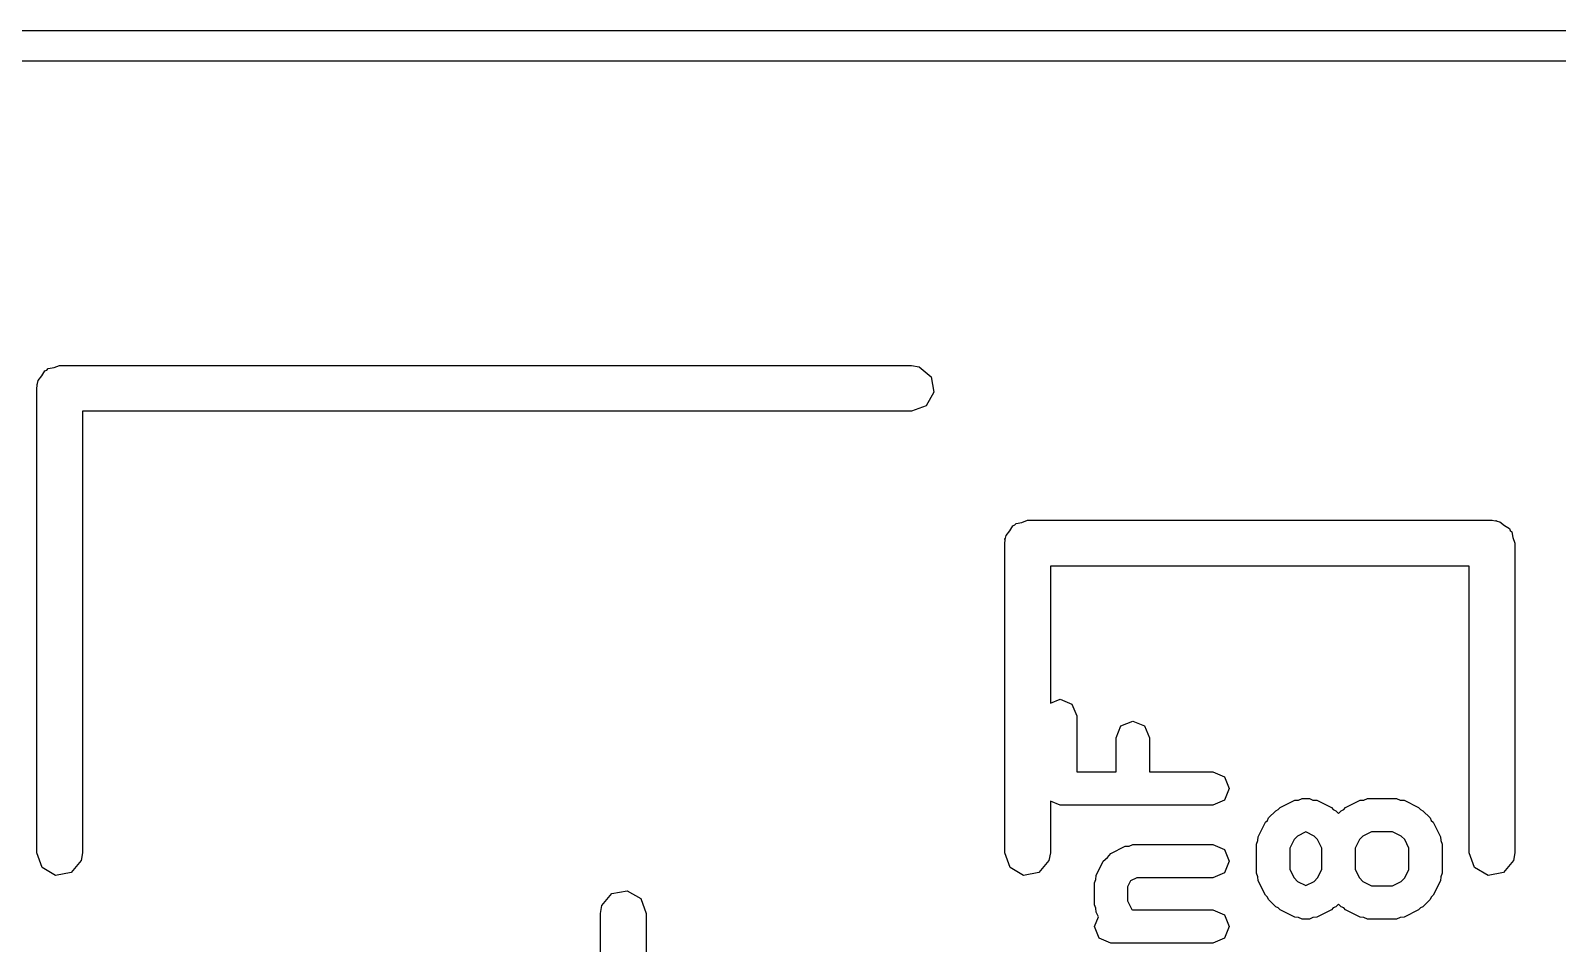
# Model space of a CAD drawing. Extents: x 1.92 to 3.29, y 0.28 to 3.35.
# Drawn here: x 2.6412 to 2.8384, y 3.2283 to 3.3462 of the extents above; entities that cross this region are included whole.
import ezdxf

# ---------------------------------------------------------------- set-up
doc = ezdxf.new("R2010")
doc.units = 0
doc.header["$MEASUREMENT"] = 0
doc.layers.add('BLACK', color=7, linetype='CONTINUOUS')

msp = doc.modelspace()

# ---------------------------------------------------------------- linework, layer by layer
at = {"layer": 'BLACK', "linetype": 'CONTINUOUS'}
for p, q in [((1.95409, 3.34622), (3.21394, 3.34622)), ((3.21197, 3.34228), (1.95606, 3.34228)), ((2.64428, 3.30269), (2.645, 3.30295)), ((2.645, 3.30295), (2.755, 3.30295)), ((2.755, 3.30295), (2.75601, 3.30277)), ((2.64216, 3.30063), (2.64223, 3.30101)), ((2.64223, 3.30101), (2.64272, 3.3016)), ((2.64272, 3.3016), (2.6431, 3.30226)), ((2.6431, 3.30226), (2.64335, 3.30235)), ((2.64335, 3.30235), (2.64352, 3.30256)), ((2.64352, 3.30256), (2.64428, 3.30269)), ((2.75601, 3.30277), (2.75756, 3.30148)), ((2.75756, 3.30148), (2.75791, 3.29949)), ((2.64205, 3.3), (2.64211, 3.30038)), ((2.64205, 3.24), (2.64205, 3.3)), ((2.64209, 3.30051), (2.64216, 3.30063)), ((2.64211, 3.30038), (2.64209, 3.30051)), ((2.75791, 3.29949), (2.7569, 3.29774)), ((2.755, 3.29705), (2.64795, 3.29705)), ((2.64795, 3.29705), (2.64795, 3.24)), ((2.7569, 3.29774), (2.755, 3.29705)), ((2.76723, 3.28101), (2.76772, 3.2816)), ((2.76772, 3.2816), (2.7681, 3.28226)), ((2.7681, 3.28226), (2.76835, 3.28235)), ((2.76835, 3.28235), (2.76852, 3.28256)), ((2.76852, 3.28256), (2.76928, 3.28269)), ((2.76928, 3.28269), (2.77, 3.28295)), ((2.77, 3.28295), (2.83, 3.28295)), ((2.83, 3.28295), (2.83038, 3.28289)), ((2.83038, 3.28289), (2.83051, 3.28291)), ((2.83051, 3.28291), (2.83063, 3.28284)), ((2.83063, 3.28284), (2.83101, 3.28277)), ((2.83101, 3.28277), (2.8316, 3.28228)), ((2.8316, 3.28228), (2.83226, 3.2819)), ((2.83226, 3.2819), (2.83235, 3.28165)), ((2.83235, 3.28165), (2.83256, 3.28148)), ((2.83256, 3.28148), (2.83269, 3.28072)), ((2.76705, 3.28), (2.76711, 3.28038)), ((2.76705, 3.24), (2.76705, 3.28)), ((2.76709, 3.28051), (2.76716, 3.28063)), ((2.76711, 3.28038), (2.76709, 3.28051)), ((2.76716, 3.28063), (2.76723, 3.28101)), ((2.83269, 3.28072), (2.83295, 3.28)), ((2.83295, 3.28), (2.83295, 3.24)), ((2.82705, 3.27705), (2.77295, 3.27705)), ((2.77295, 3.27705), (2.77295, 3.25931)), ((2.82705, 3.24), (2.82705, 3.27705)), ((2.77295, 3.25931), (2.77421, 3.25983)), ((2.77421, 3.25983), (2.77573, 3.2592)), ((2.77573, 3.2592), (2.77636, 3.25768)), ((2.77636, 3.25768), (2.77636, 3.25045)), ((2.78144, 3.25487), (2.78207, 3.25639)), ((2.78207, 3.25639), (2.78359, 3.25702)), ((2.78359, 3.25702), (2.78511, 3.25639)), ((2.78511, 3.25639), (2.78574, 3.25487)), ((2.78144, 3.25045), (2.78144, 3.25487)), ((2.78574, 3.25487), (2.78574, 3.25045)), ((2.77636, 3.25045), (2.78144, 3.25045)), ((2.78574, 3.25045), (2.79391, 3.25045)), ((2.79391, 3.25045), (2.79543, 3.24982)), ((2.79543, 3.24982), (2.79606, 3.2483)), ((2.79606, 3.2483), (2.79543, 3.24678)), ((2.77295, 3.24667), (2.77295, 3.24)), ((2.77421, 3.24615), (2.77295, 3.24667)), ((2.79391, 3.24615), (2.77421, 3.24615)), ((2.79543, 3.24678), (2.79391, 3.24615)), ((2.80239, 3.24558), (2.80263, 3.24584)), ((2.80263, 3.24584), (2.8045, 3.24678)), ((2.8045, 3.24678), (2.805, 3.24682)), ((2.805, 3.24682), (2.80546, 3.24701)), ((2.80546, 3.24701), (2.8064, 3.24701)), ((2.8064, 3.24701), (2.80686, 3.24682)), ((2.80686, 3.24682), (2.80736, 3.24678)), ((2.80736, 3.24678), (2.80924, 3.24584)), ((2.80924, 3.24584), (2.80947, 3.24558)), ((2.81084, 3.24558), (2.81107, 3.24584)), ((2.81107, 3.24584), (2.81295, 3.24678)), ((2.81295, 3.24678), (2.81344, 3.24682)), ((2.81344, 3.24682), (2.81391, 3.24701)), ((2.81391, 3.24701), (2.81766, 3.24701)), ((2.81766, 3.24701), (2.81812, 3.24682)), ((2.81812, 3.24682), (2.81862, 3.24678)), ((2.81862, 3.24678), (2.8205, 3.24584)), ((2.8205, 3.24584), (2.82073, 3.24558)), ((2.79979, 3.24207), (2.80073, 3.24394)), ((2.80073, 3.24394), (2.80099, 3.24418)), ((2.80099, 3.24418), (2.80113, 3.2445)), ((2.80113, 3.2445), (2.80207, 3.24544)), ((2.80207, 3.24544), (2.80239, 3.24558)), ((2.80947, 3.24558), (2.8098, 3.24544)), ((2.8098, 3.24544), (2.81015, 3.24509)), ((2.81015, 3.24509), (2.81051, 3.24544)), ((2.81051, 3.24544), (2.81084, 3.24558)), ((2.82073, 3.24558), (2.82106, 3.24544)), ((2.82106, 3.24544), (2.82199, 3.2445)), ((2.82199, 3.2445), (2.82213, 3.24418)), ((2.82213, 3.24418), (2.8224, 3.24394)), ((2.8224, 3.24394), (2.82333, 3.24207)), ((2.79975, 3.24157), (2.79979, 3.24207)), ((2.80486, 3.24215), (2.80442, 3.24171)), ((2.80593, 3.24269), (2.80486, 3.24215)), ((2.807, 3.24215), (2.80593, 3.24269)), ((2.80745, 3.24171), (2.807, 3.24215)), ((2.8133, 3.24215), (2.81286, 3.24171)), ((2.81441, 3.24271), (2.8133, 3.24215)), ((2.81715, 3.24271), (2.81441, 3.24271)), ((2.81826, 3.24215), (2.81715, 3.24271)), ((2.81871, 3.24171), (2.81826, 3.24215)), ((2.82333, 3.24207), (2.82337, 3.24157)), ((2.64274, 3.2381), (2.64205, 3.24)), ((2.64795, 3.24), (2.64777, 3.23899)), ((2.76774, 3.2381), (2.76705, 3.24)), ((2.77295, 3.24), (2.77277, 3.23899)), ((2.78031, 3.23939), (2.78076, 3.23991)), ((2.78076, 3.23991), (2.78263, 3.24084)), ((2.78263, 3.24084), (2.78313, 3.24088)), ((2.78313, 3.24088), (2.78359, 3.24107)), ((2.78359, 3.24107), (2.79391, 3.24107)), ((2.79391, 3.24107), (2.79543, 3.24044)), ((2.79543, 3.24044), (2.79606, 3.23892)), ((2.79956, 3.24111), (2.79975, 3.24157)), ((2.79956, 3.23735), (2.79956, 3.24111)), ((2.80442, 3.24171), (2.80386, 3.2406)), ((2.80386, 3.2406), (2.80386, 3.23786)), ((2.808, 3.2406), (2.80745, 3.24171)), ((2.808, 3.23786), (2.808, 3.2406)), ((2.81286, 3.24171), (2.8123, 3.2406)), ((2.8123, 3.2406), (2.8123, 3.23786)), ((2.81926, 3.2406), (2.81871, 3.24171)), ((2.81926, 3.23786), (2.81926, 3.2406)), ((2.82337, 3.24157), (2.82356, 3.24111)), ((2.82356, 3.24111), (2.82356, 3.23735)), ((2.82774, 3.2381), (2.82705, 3.24)), ((2.83295, 3.24), (2.83277, 3.23899)), ((2.64449, 3.23709), (2.64274, 3.2381)), ((2.64777, 3.23899), (2.64648, 3.23744)), ((2.76949, 3.23709), (2.76774, 3.2381)), ((2.77277, 3.23899), (2.77148, 3.23744)), ((2.77886, 3.23707), (2.77979, 3.23894)), ((2.77979, 3.23894), (2.78031, 3.23939)), ((2.79606, 3.23892), (2.79543, 3.2374)), ((2.80386, 3.23786), (2.80442, 3.23675)), ((2.80745, 3.23675), (2.808, 3.23786)), ((2.8123, 3.23786), (2.81286, 3.23675)), ((2.81871, 3.23675), (2.81926, 3.23786)), ((2.82949, 3.23709), (2.82774, 3.2381)), ((2.83277, 3.23899), (2.83148, 3.23744)), ((2.64648, 3.23744), (2.64449, 3.23709)), ((2.77148, 3.23744), (2.76949, 3.23709)), ((2.77863, 3.23611), (2.77882, 3.23657)), ((2.77863, 3.23329), (2.77863, 3.23611)), ((2.77882, 3.23657), (2.77886, 3.23707)), ((2.78332, 3.23638), (2.78293, 3.2356)), ((2.7841, 3.23677), (2.78332, 3.23638)), ((2.79391, 3.23677), (2.7841, 3.23677)), ((2.79543, 3.2374), (2.79391, 3.23677)), ((2.79975, 3.23689), (2.79956, 3.23735)), ((2.79979, 3.23639), (2.79975, 3.23689)), ((2.80073, 3.23452), (2.79979, 3.23639)), ((2.80442, 3.23675), (2.80486, 3.23631)), ((2.80486, 3.23631), (2.80593, 3.23577)), ((2.80593, 3.23577), (2.807, 3.23631)), ((2.807, 3.23631), (2.80745, 3.23675)), ((2.81286, 3.23675), (2.8133, 3.23631)), ((2.8133, 3.23631), (2.81441, 3.23575)), ((2.81715, 3.23575), (2.81826, 3.23631)), ((2.81826, 3.23631), (2.81871, 3.23675)), ((2.82333, 3.23639), (2.8224, 3.23452)), ((2.82337, 3.23689), (2.82333, 3.23639)), ((2.82356, 3.23735), (2.82337, 3.23689)), ((2.83148, 3.23744), (2.82949, 3.23709)), ((2.71504, 3.23319), (2.71633, 3.23474)), ((2.71633, 3.23474), (2.71832, 3.23509)), ((2.71832, 3.23509), (2.72007, 3.23408)), ((2.72007, 3.23408), (2.72076, 3.23218)), ((2.78293, 3.2356), (2.78293, 3.2338)), ((2.80099, 3.23429), (2.80073, 3.23452)), ((2.80113, 3.23396), (2.80099, 3.23429)), ((2.80207, 3.23302), (2.80113, 3.23396)), ((2.81441, 3.23575), (2.81715, 3.23575)), ((2.82199, 3.23396), (2.82106, 3.23302)), ((2.82213, 3.23429), (2.82199, 3.23396)), ((2.8224, 3.23452), (2.82213, 3.23429)), ((2.71486, 3.23218), (2.71504, 3.23319)), ((2.71486, 3.22389), (2.71486, 3.23218)), ((2.72076, 3.23218), (2.72076, 3.20969)), ((2.77882, 3.23283), (2.77863, 3.23329)), ((2.77886, 3.23233), (2.77882, 3.23283)), ((2.77915, 3.23174), (2.77886, 3.23233)), ((2.78293, 3.2338), (2.78348, 3.23269)), ((2.78348, 3.23269), (2.78355, 3.23263)), ((2.78355, 3.23263), (2.79391, 3.23263)), ((2.79391, 3.23263), (2.79543, 3.232)), ((2.79543, 3.232), (2.79606, 3.23048)), ((2.80239, 3.23288), (2.80207, 3.23302)), ((2.80263, 3.23262), (2.80239, 3.23288)), ((2.8045, 3.23168), (2.80263, 3.23262)), ((2.80924, 3.23262), (2.80736, 3.23168)), ((2.80947, 3.23288), (2.80924, 3.23262)), ((2.8098, 3.23302), (2.80947, 3.23288)), ((2.81015, 3.23338), (2.8098, 3.23302)), ((2.81051, 3.23302), (2.81015, 3.23338)), ((2.81084, 3.23288), (2.81051, 3.23302)), ((2.81107, 3.23262), (2.81084, 3.23288)), ((2.81295, 3.23168), (2.81107, 3.23262)), ((2.8205, 3.23262), (2.81862, 3.23168)), ((2.82073, 3.23288), (2.8205, 3.23262)), ((2.82106, 3.23302), (2.82073, 3.23288)), ((2.77863, 3.23048), (2.77915, 3.23174)), ((2.77926, 3.22896), (2.77863, 3.23048)), ((2.79606, 3.23048), (2.79543, 3.22896)), ((2.805, 3.23164), (2.8045, 3.23168)), ((2.80546, 3.23145), (2.805, 3.23164)), ((2.8064, 3.23145), (2.80546, 3.23145)), ((2.80686, 3.23164), (2.8064, 3.23145)), ((2.80736, 3.23168), (2.80686, 3.23164)), ((2.81344, 3.23164), (2.81295, 3.23168)), ((2.81391, 3.23145), (2.81344, 3.23164)), ((2.81766, 3.23145), (2.81391, 3.23145)), ((2.81812, 3.23164), (2.81766, 3.23145)), ((2.81862, 3.23168), (2.81812, 3.23164)), ((2.78078, 3.22833), (2.77926, 3.22896)), ((2.79391, 3.22833), (2.78078, 3.22833)), ((2.79543, 3.22896), (2.79391, 3.22833))]:
    msp.add_line(p, q, dxfattribs=at)

doc.saveas('drawing.dxf')
